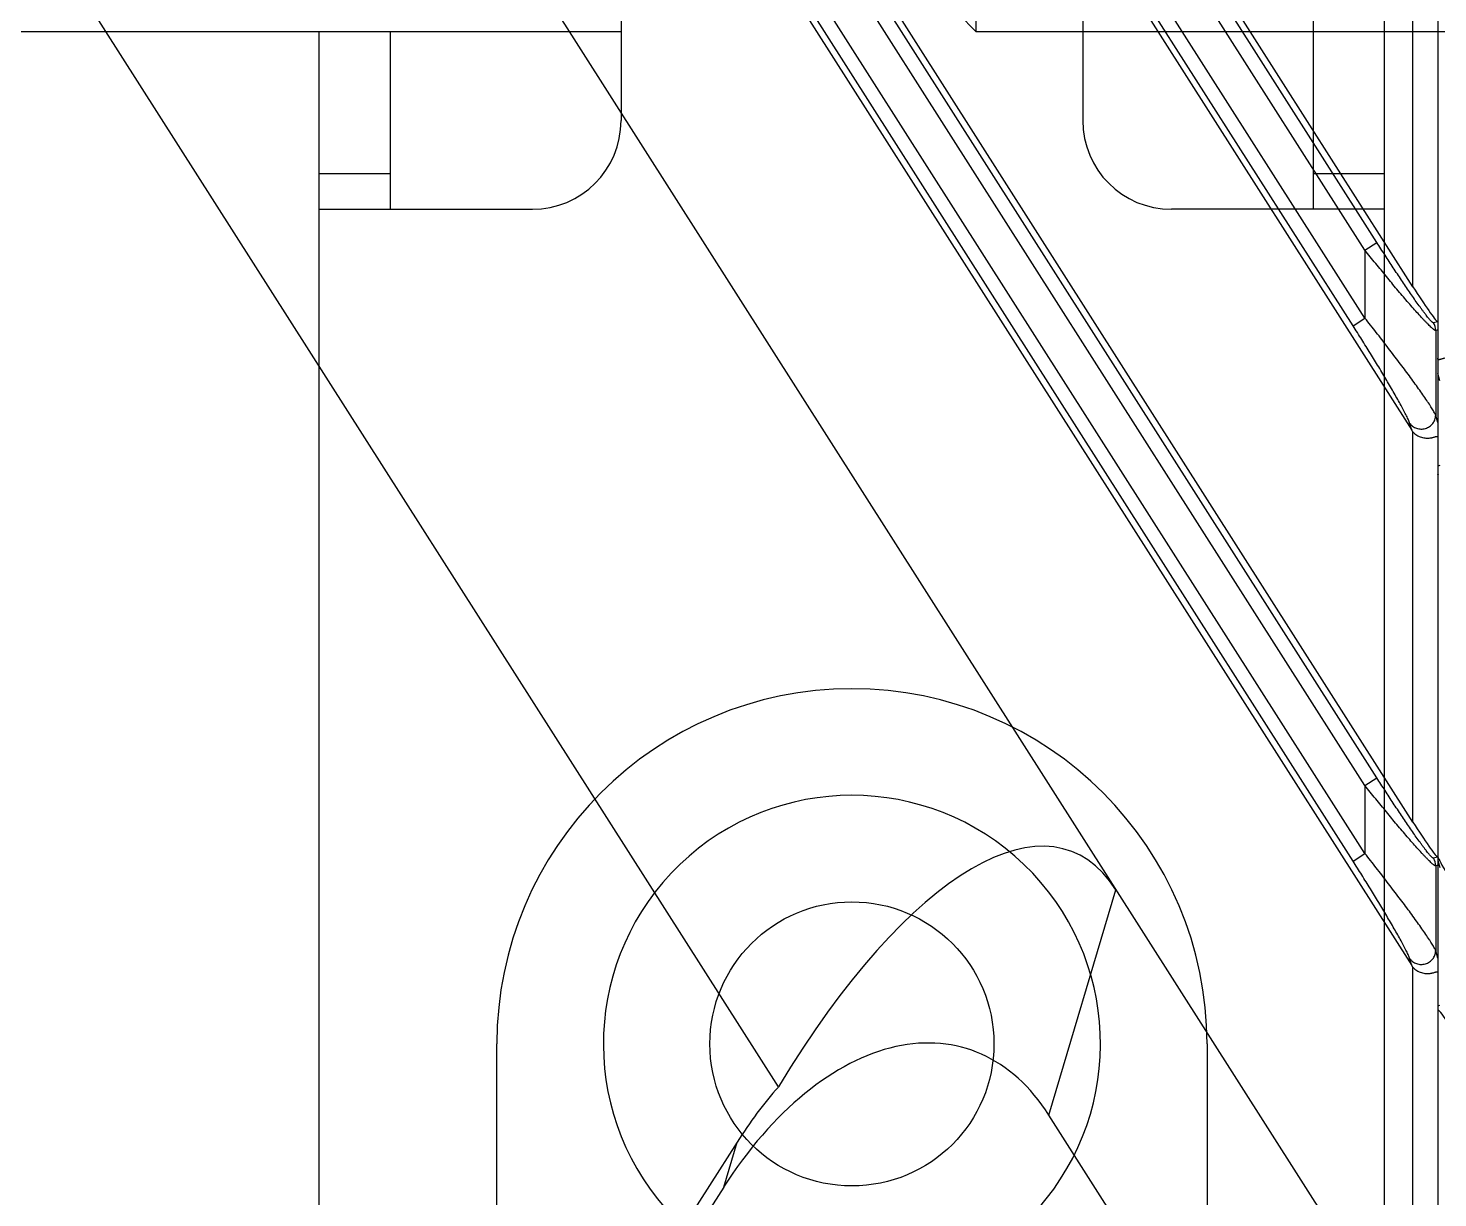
# Model space of a CAD drawing. Header units: millimetres. Extents: x 562 to 17351, y 2396 to 6995.
# Drawn here: x 14499.12 to 14538.82, y 5251.88 to 5284.82 of the extents above; entities that cross this region are included whole.
import ezdxf

# ---------------------------------------------------------------- set-up
doc = ezdxf.new("R2010")
doc.units = ezdxf.units.MM
doc.layers.add('02___PRT_ALL_AXES', color=7, linetype='Continuous')

# ---------------------------------------------------------------- blocks, each defined once
blk = doc.blocks.new('DTGCNV')
at = {"color": 7, "linetype": 'Continuous'}
for p, q in [((12716.618, 5010.197), (12716.618, 4673.197)), ((13316.618, 5010.197), (13316.618, 4672.697)), ((13136.217, 5009.497), (13315.884, 4727.477)), ((13315.918, 4731.517), (13138.825, 5009.497)), ((13314.567, 4730.633), (13137.772, 5008.146)), ((13314.567, 4732.549), (13138.992, 5008.146)), ((13314.903, 4732.763), (13139.328, 5008.36)), ((13314.231, 4730.419), (13137.436, 5007.932)), ((13122.275, 5005.363), (13314.224, 4704.063)), ((13129.327, 5005.237), (13315.884, 4712.401)), ((13315.918, 4716.442), (13131.855, 5005.363)), ((13298.047, 4708.984), (13109.906, 5004.305)), ((13314.903, 4717.688), (13132.47, 5004.051)), ((13314.567, 4715.558), (13130.913, 5003.836)), ((13314.567, 4717.474), (13132.134, 5003.836)), ((13314.231, 4715.344), (13130.577, 5003.622)), ((13315.918, 4731.517), (13315.918, 4742.505)), ((13314.567, 4732.549), (13314.903, 4732.763)), ((13314.567, 4732.549), (13314.567, 4730.633)), ((13314.231, 4730.419), (13314.567, 4730.633)), ((13316.605, 4730.531), (13316.497, 4730.499)), ((13316.618, 4730.302), (13316.559, 4730.285)), ((13316.559, 4730.285), (13316.559, 4727.893)), ((12716.677, 4728.871), (12716.618, 4729.073)), ((13316.618, 4727.691), (13316.559, 4727.893)), ((13315.884, 4727.477), (13315.825, 4727.679)), ((13315.918, 4716.442), (13315.918, 4727.43)), ((12716.677, 4726.479), (12716.618, 4726.462)), ((13314.567, 4717.474), (13314.903, 4717.688)), ((13314.567, 4717.474), (13314.567, 4715.558)), ((13314.231, 4715.344), (13314.567, 4715.558)), ((13316.605, 4715.455), (13316.497, 4715.424)), ((12716.618, 4715.365), (12716.677, 4715.162)), ((13316.618, 4715.227), (13316.559, 4715.21)), ((13316.559, 4715.21), (13316.559, 4712.818)), ((13305.665, 4708.192), (13307.551, 4714.538)), ((13316.618, 4712.616), (13316.559, 4712.818)), ((13315.884, 4712.401), (13315.825, 4712.604)), ((13315.918, 4698.471), (13315.918, 4712.355)), ((12716.618, 4711.27), (12716.677, 4711.287)), ((13311, 4699.817), (13305.665, 4708.192)), ((13296.883, 4707.43), (13285.339, 4689.31)), ((13296.506, 4706.161), (13296.883, 4707.43)), ((13296.506, 4706.161), (13285.713, 4689.22))]:
    blk.add_line(p, q, dxfattribs=at)
for centre in [(13316.158, 4730.284), (13316.158, 4715.209)]:
    blk.add_arc(centre, 0.402, 0.1282, 32.3718, dxfattribs=at)
for centre, major_axis, ratio, start_param, end_param in [((13315.918, 4731.631), (-0.698, 1.104), 0.046753, -4.638574, -3.259594), ((13316.217, 4727.701), (-0.117, 0.402), 0.954439, -4.415997, -4.276035), ((13300.544, 4700.719), (5.777, 14.89), 0.368013, -0.263981, 1.130867), ((13315.918, 4716.556), (-0.698, 1.104), 0.046753, -4.638574, -3.259594), ((12717.318, 4714.38), (-0.698, 1.104), 0.046753, 0.073815, 1.644612), ((13316.217, 4712.626), (-0.117, 0.402), 0.954439, -4.415997, -4.276035), ((12717.318, 4710.057), (-0.698, 1.104), 0.046753, -1.496981, 0.073815), ((13300.487, 4700.527), (2.835, 9.544), 0.602666, -0.481922, 1.127854), ((13300.864, 4701.796), (2.835, 9.544), 0.602666, 0.912926, 1.127854)]:
    blk.add_ellipse(centre, major_axis=major_axis, ratio=ratio, start_param=start_param, end_param=end_param, dxfattribs=at)
for points, knots in [([(13316.559, 4730.285), (13316.557, 4730.285), (13316.552, 4730.285), (13316.544, 4730.287), (13316.535, 4730.292), (13316.523, 4730.299), (13316.51, 4730.308), (13316.489, 4730.324), (13316.459, 4730.349), (13316.42, 4730.385), (13316.375, 4730.427), (13316.326, 4730.477), (13316.273, 4730.531), (13316.216, 4730.591), (13316.135, 4730.679), (13316.028, 4730.797), (13315.894, 4730.947), (13315.755, 4731.107), (13315.612, 4731.274), (13315.466, 4731.447), (13315.318, 4731.624), (13315.169, 4731.805), (13315.019, 4731.989), (13314.817, 4732.236), (13314.667, 4732.424), (13314.567, 4732.549)], [0, 0, 0, 0, 0.002036, 0.004765, 0.008306, 0.012701, 0.017956, 0.024063, 0.038745, 0.05652, 0.077106, 0.100208, 0.125538, 0.152825, 0.181822, 0.244102, 0.310933, 0.381227, 0.454167, 0.529124, 0.605619, 0.683271, 0.76177, 0.840872, 1, 1, 1, 1]), ([(13316.497, 4730.499), (13316.495, 4730.499), (13316.492, 4730.499), (13316.488, 4730.5), (13316.482, 4730.503), (13316.474, 4730.508), (13316.464, 4730.516), (13316.452, 4730.527), (13316.438, 4730.541), (13316.423, 4730.556), (13316.4, 4730.581), (13316.369, 4730.617), (13316.33, 4730.666), (13316.287, 4730.721), (13316.241, 4730.781), (13316.193, 4730.845), (13316.125, 4730.937), (13316.037, 4731.059), (13315.929, 4731.212), (13315.819, 4731.372), (13315.706, 4731.537), (13315.593, 4731.706), (13315.478, 4731.878), (13315.363, 4732.052), (13315.248, 4732.228), (13315.094, 4732.465), (13314.979, 4732.644), (13314.903, 4732.763)], [0, 0, 0, 0, 0.001988, 0.003277, 0.004801, 0.008605, 0.013451, 0.019328, 0.026206, 0.034036, 0.042764, 0.062675, 0.085465, 0.110691, 0.137955, 0.166932, 0.197336, 0.261568, 0.329268, 0.399486, 0.471568, 0.545042, 0.619552, 0.694837, 0.77068, 0.84692, 1, 1, 1, 1]), ([(13316.559, 4727.893), (13316.557, 4727.899), (13316.553, 4727.91), (13316.541, 4727.936), (13316.522, 4727.973), (13316.494, 4728.023), (13316.46, 4728.079), (13316.422, 4728.141), (13316.362, 4728.234), (13316.278, 4728.36), (13316.167, 4728.52), (13316.046, 4728.691), (13315.917, 4728.869), (13315.782, 4729.054), (13315.641, 4729.244), (13315.446, 4729.504), (13315.194, 4729.834), (13314.884, 4730.233), (13314.673, 4730.5), (13314.567, 4730.633)], [0, 0, 0, 0, 0.00509, 0.010986, 0.025069, 0.041978, 0.061422, 0.083117, 0.106791, 0.15915, 0.216898, 0.278823, 0.34401, 0.411766, 0.481566, 0.552988, 0.699417, 0.848964, 1, 1, 1, 1]), ([(13316.618, 4730.532), (13316.618, 4730.532), (13316.618, 4730.53), (13316.618, 4730.528), (13316.617, 4730.527), (13316.615, 4730.526), (13316.613, 4730.526), (13316.611, 4730.527), (13316.608, 4730.529), (13316.606, 4730.53), (13316.605, 4730.531)], [0, 0, 0, 0, 0.134296, 0.239838, 0.325336, 0.408088, 0.50825, 0.637794, 0.80127, 1, 1, 1, 1]), ([(13315.825, 4727.679), (13315.823, 4727.685), (13315.819, 4727.698), (13315.808, 4727.727), (13315.791, 4727.768), (13315.766, 4727.823), (13315.736, 4727.885), (13315.702, 4727.952), (13315.651, 4728.05), (13315.58, 4728.182), (13315.488, 4728.347), (13315.39, 4728.52), (13315.286, 4728.699), (13315.178, 4728.882), (13315.067, 4729.069), (13314.914, 4729.323), (13314.717, 4729.644), (13314.477, 4730.031), (13314.313, 4730.29), (13314.231, 4730.419)], [0, 0, 0, 0, 0.005901, 0.012735, 0.028952, 0.048163, 0.069902, 0.093761, 0.1194, 0.174923, 0.234768, 0.297789, 0.363198, 0.430435, 0.499095, 0.568871, 0.710853, 0.85493, 1, 1, 1, 1]), ([(12717.318, 4729.334), (12717.303, 4729.352), (12717.269, 4729.387), (12717.21, 4729.429), (12717.147, 4729.462), (12717.082, 4729.486), (12717.017, 4729.502), (12716.954, 4729.509), (12716.895, 4729.51), (12716.84, 4729.506), (12716.797, 4729.499), (12716.766, 4729.492), (12716.739, 4729.485), (12716.714, 4729.477), (12716.69, 4729.47), (12716.676, 4729.466), (12716.662, 4729.463), (12716.651, 4729.461), (12716.64, 4729.461), (12716.632, 4729.464), (12716.625, 4729.47), (12716.621, 4729.479), (12716.619, 4729.49), (12716.618, 4729.499), (12716.618, 4729.503)], [0, 0, 0, 0, 0.092092, 0.18383, 0.274482, 0.363041, 0.448376, 0.529457, 0.605459, 0.675766, 0.739913, 0.769539, 0.797439, 0.847676, 0.869774, 0.889641, 0.907107, 0.922074, 0.934647, 0.945489, 0.956057, 0.968087, 0.982675, 1, 1, 1, 1]), ([(13315.825, 4727.679), (13315.836, 4727.662), (13315.862, 4727.63), (13315.908, 4727.589), (13315.96, 4727.556), (13316.018, 4727.531), (13316.079, 4727.515), (13316.142, 4727.509), (13316.206, 4727.512), (13316.268, 4727.525), (13316.328, 4727.548), (13316.383, 4727.579), (13316.433, 4727.618), (13316.476, 4727.664), (13316.511, 4727.716), (13316.538, 4727.773), (13316.554, 4727.832), (13316.559, 4727.873), (13316.559, 4727.893)], [0, 0, 0, 0, 0.061114, 0.122614, 0.184534, 0.246921, 0.309743, 0.372937, 0.436398, 0.5, 0.563602, 0.627063, 0.690257, 0.753079, 0.815466, 0.877386, 0.938886, 1, 1, 1, 1]), ([(13315.918, 4727.43), (13315.934, 4727.412), (13315.968, 4727.377), (13316.026, 4727.335), (13316.089, 4727.302), (13316.154, 4727.278), (13316.219, 4727.262), (13316.282, 4727.255), (13316.342, 4727.254), (13316.397, 4727.258), (13316.439, 4727.265), (13316.471, 4727.272), (13316.498, 4727.279), (13316.523, 4727.287), (13316.546, 4727.294), (13316.561, 4727.298), (13316.574, 4727.301), (13316.586, 4727.303), (13316.596, 4727.303), (13316.605, 4727.3), (13316.611, 4727.294), (13316.616, 4727.285), (13316.618, 4727.274), (13316.618, 4727.265), (13316.618, 4727.261)], [0, 0, 0, 0, 0.092092, 0.18383, 0.274482, 0.363041, 0.448376, 0.529457, 0.605459, 0.675766, 0.739913, 0.769539, 0.797439, 0.847676, 0.869774, 0.889641, 0.907107, 0.922074, 0.934647, 0.945489, 0.956057, 0.968087, 0.982675, 1, 1, 1, 1]), ([(12716.618, 4726.232), (12716.618, 4726.232), (12716.618, 4726.234), (12716.619, 4726.236), (12716.62, 4726.237), (12716.622, 4726.238), (12716.624, 4726.237), (12716.626, 4726.237), (12716.628, 4726.235), (12716.63, 4726.234), (12716.631, 4726.233)], [0, 0, 0, 0, 0.134285, 0.239811, 0.32531, 0.408071, 0.508221, 0.637767, 0.801257, 1, 1, 1, 1]), ([(13316.559, 4715.21), (13316.557, 4715.209), (13316.552, 4715.209), (13316.544, 4715.212), (13316.535, 4715.216), (13316.523, 4715.223), (13316.51, 4715.232), (13316.489, 4715.248), (13316.459, 4715.273), (13316.42, 4715.309), (13316.375, 4715.352), (13316.326, 4715.401), (13316.273, 4715.456), (13316.216, 4715.516), (13316.135, 4715.603), (13316.028, 4715.721), (13315.894, 4715.872), (13315.755, 4716.032), (13315.612, 4716.199), (13315.466, 4716.372), (13315.318, 4716.549), (13315.169, 4716.73), (13315.019, 4716.913), (13314.817, 4717.161), (13314.667, 4717.348), (13314.567, 4717.474)], [0, 0, 0, 0, 0.002036, 0.004765, 0.008306, 0.012701, 0.017956, 0.024063, 0.038745, 0.05652, 0.077106, 0.100208, 0.125538, 0.152825, 0.181822, 0.244102, 0.310933, 0.381227, 0.454167, 0.529124, 0.605619, 0.683271, 0.76177, 0.840872, 1, 1, 1, 1]), ([(13316.497, 4715.424), (13316.495, 4715.423), (13316.492, 4715.423), (13316.488, 4715.425), (13316.482, 4715.427), (13316.474, 4715.433), (13316.464, 4715.441), (13316.452, 4715.452), (13316.438, 4715.465), (13316.423, 4715.481), (13316.4, 4715.506), (13316.369, 4715.542), (13316.33, 4715.591), (13316.287, 4715.646), (13316.241, 4715.705), (13316.193, 4715.77), (13316.125, 4715.862), (13316.037, 4715.984), (13315.929, 4716.137), (13315.819, 4716.297), (13315.706, 4716.462), (13315.593, 4716.631), (13315.478, 4716.803), (13315.363, 4716.977), (13315.248, 4717.153), (13315.094, 4717.39), (13314.979, 4717.568), (13314.903, 4717.688)], [0, 0, 0, 0, 0.001988, 0.003277, 0.004801, 0.008605, 0.013451, 0.019328, 0.026206, 0.034036, 0.042764, 0.062675, 0.085465, 0.110691, 0.137955, 0.166932, 0.197336, 0.261568, 0.329268, 0.399486, 0.471568, 0.545042, 0.619552, 0.694837, 0.77068, 0.84692, 1, 1, 1, 1]), ([(13316.559, 4712.818), (13316.557, 4712.823), (13316.553, 4712.835), (13316.541, 4712.861), (13316.522, 4712.898), (13316.494, 4712.948), (13316.46, 4713.004), (13316.422, 4713.066), (13316.362, 4713.159), (13316.278, 4713.285), (13316.167, 4713.445), (13316.046, 4713.615), (13315.917, 4713.794), (13315.782, 4713.979), (13315.641, 4714.168), (13315.446, 4714.428), (13315.194, 4714.758), (13314.884, 4715.157), (13314.673, 4715.424), (13314.567, 4715.558)], [0, 0, 0, 0, 0.00509, 0.010986, 0.025069, 0.041978, 0.061422, 0.083117, 0.106791, 0.15915, 0.216898, 0.278823, 0.34401, 0.411766, 0.481566, 0.552988, 0.699417, 0.848964, 1, 1, 1, 1]), ([(13316.618, 4715.457), (13316.618, 4715.456), (13316.618, 4715.455), (13316.618, 4715.453), (13316.617, 4715.451), (13316.615, 4715.451), (13316.613, 4715.451), (13316.611, 4715.452), (13316.608, 4715.453), (13316.606, 4715.455), (13316.605, 4715.455)], [0, 0, 0, 0, 0.134296, 0.239838, 0.325336, 0.408088, 0.50825, 0.637794, 0.80127, 1, 1, 1, 1]), ([(13315.825, 4712.604), (13315.823, 4712.61), (13315.819, 4712.623), (13315.808, 4712.651), (13315.791, 4712.693), (13315.766, 4712.748), (13315.736, 4712.809), (13315.702, 4712.877), (13315.651, 4712.975), (13315.58, 4713.106), (13315.488, 4713.271), (13315.39, 4713.444), (13315.286, 4713.623), (13315.178, 4713.807), (13315.067, 4713.994), (13314.914, 4714.248), (13314.717, 4714.569), (13314.477, 4714.956), (13314.313, 4715.214), (13314.231, 4715.344)], [0, 0, 0, 0, 0.005901, 0.012735, 0.028952, 0.048163, 0.069902, 0.093761, 0.1194, 0.174923, 0.234768, 0.297789, 0.363198, 0.430435, 0.499095, 0.568871, 0.710853, 0.85493, 1, 1, 1, 1]), ([(13315.825, 4712.604), (13315.836, 4712.587), (13315.862, 4712.555), (13315.908, 4712.514), (13315.96, 4712.48), (13316.018, 4712.455), (13316.079, 4712.439), (13316.142, 4712.433), (13316.206, 4712.437), (13316.268, 4712.45), (13316.328, 4712.472), (13316.383, 4712.504), (13316.433, 4712.543), (13316.476, 4712.589), (13316.511, 4712.641), (13316.538, 4712.697), (13316.554, 4712.757), (13316.559, 4712.798), (13316.559, 4712.818)], [0, 0, 0, 0, 0.061114, 0.122614, 0.184534, 0.246921, 0.309743, 0.372937, 0.436398, 0.5, 0.563602, 0.627063, 0.690257, 0.753079, 0.815466, 0.877386, 0.938886, 1, 1, 1, 1]), ([(13315.918, 4712.355), (13315.934, 4712.336), (13315.968, 4712.302), (13316.026, 4712.259), (13316.089, 4712.226), (13316.154, 4712.202), (13316.219, 4712.187), (13316.282, 4712.179), (13316.342, 4712.179), (13316.397, 4712.183), (13316.439, 4712.19), (13316.471, 4712.197), (13316.498, 4712.204), (13316.523, 4712.211), (13316.546, 4712.218), (13316.561, 4712.222), (13316.574, 4712.226), (13316.586, 4712.228), (13316.596, 4712.228), (13316.605, 4712.225), (13316.611, 4712.219), (13316.616, 4712.21), (13316.618, 4712.198), (13316.618, 4712.19), (13316.618, 4712.185)], [0, 0, 0, 0, 0.092092, 0.18383, 0.274482, 0.363041, 0.448376, 0.529457, 0.605459, 0.675766, 0.739913, 0.769539, 0.797439, 0.847676, 0.869774, 0.889641, 0.907107, 0.922074, 0.934647, 0.945489, 0.956057, 0.968087, 0.982675, 1, 1, 1, 1])]:
    blk.add_open_spline(points, degree=3, knots=knots, dxfattribs=at)
blk = doc.blocks.new('*U61')
blk.add_blockref('DTGCNV', (-13016.618, -4845.197))
blk = doc.blocks.new('*U62')
at = {"color": 0, "linetype": 'ByBlock', "lineweight": -2, "transparency": 16777216}
for p in [(1800, 1350), (2400, 1350)]:
    blk.add_blockref('*U61', p, dxfattribs=at)
blk = doc.blocks.new('rygdvx')
at = {"color": 114, "linetype": 'Continuous', "true_color": 0x139b48}
for p, q in [((14252.558, 10963.585), (14252.558, 11298.585)), ((14250.558, 11023.585), (14250.558, 11063.585)), ((14231.058, 11061.085), (14231.058, 11026.085)), ((14244.058, 11061.085), (14244.058, 11026.085)), ((13641.058, 11028.585), (13641.058, 11058.585)), ((13640.558, 11029.085), (13641.058, 11028.585)), ((13664.058, 11028.585), (13641.058, 11028.585)), ((14231.058, 11028.585), (13677.058, 11028.585)), ((14222.558, 10963.585), (14222.558, 11028.585)), ((14224.558, 11028.585), (14224.558, 11023.585)), ((14224.558, 11024.585), (14222.558, 11024.585)), ((14252.558, 11024.585), (14250.558, 11024.585)), ((14222.558, 11023.585), (14228.558, 11023.585)), ((14252.558, 11023.585), (14246.558, 11023.585))]:
    blk.add_line(p, q, dxfattribs=at)
for centre, start, end in [((14228.558, 11026.085), 270, 0), ((14246.558, 11026.085), 180, 270)]:
    blk.add_arc(centre, 2.5, start, end, dxfattribs=at)
at = {"layer": '02___PRT_ALL_AXES', "color": 114, "linetype": 'Continuous', "true_color": 0x139b48}
for p, q in [((14227.558, 10990.085), (14227.558, 11000.085)), ((14247.558, 11000.085), (14247.558, 10990.085))]:
    blk.add_line(p, q, dxfattribs=at)
blk.add_circle((14237.558, 11000.085), 4, dxfattribs=at)
for radius, start, end in [(10, 0, 180), (7, 318.5904, 221.4096)]:
    blk.add_arc((14237.558, 11000.085), radius, start, end, dxfattribs=at)
blk = doc.blocks.new('*U139')
blk.add_blockref('rygdvx', (-13946.558, -11136.347))
blk = doc.blocks.new('*U141')
at = {"color": 0, "linetype": 'ByBlock', "lineweight": -2, "transparency": 16777216}
for p in [(1800, 0), (2400, 0)]:
    blk.add_blockref('*U139', p, dxfattribs=at)

msp = doc.modelspace()

# ---------------------------------------------------------------- block references
for name, p in [('*U141', (12431.316, 5392.479)), ('*U62', (12438.816, 4041.217))]:
    msp.add_blockref(name, p)

doc.saveas('drawing.dxf')
